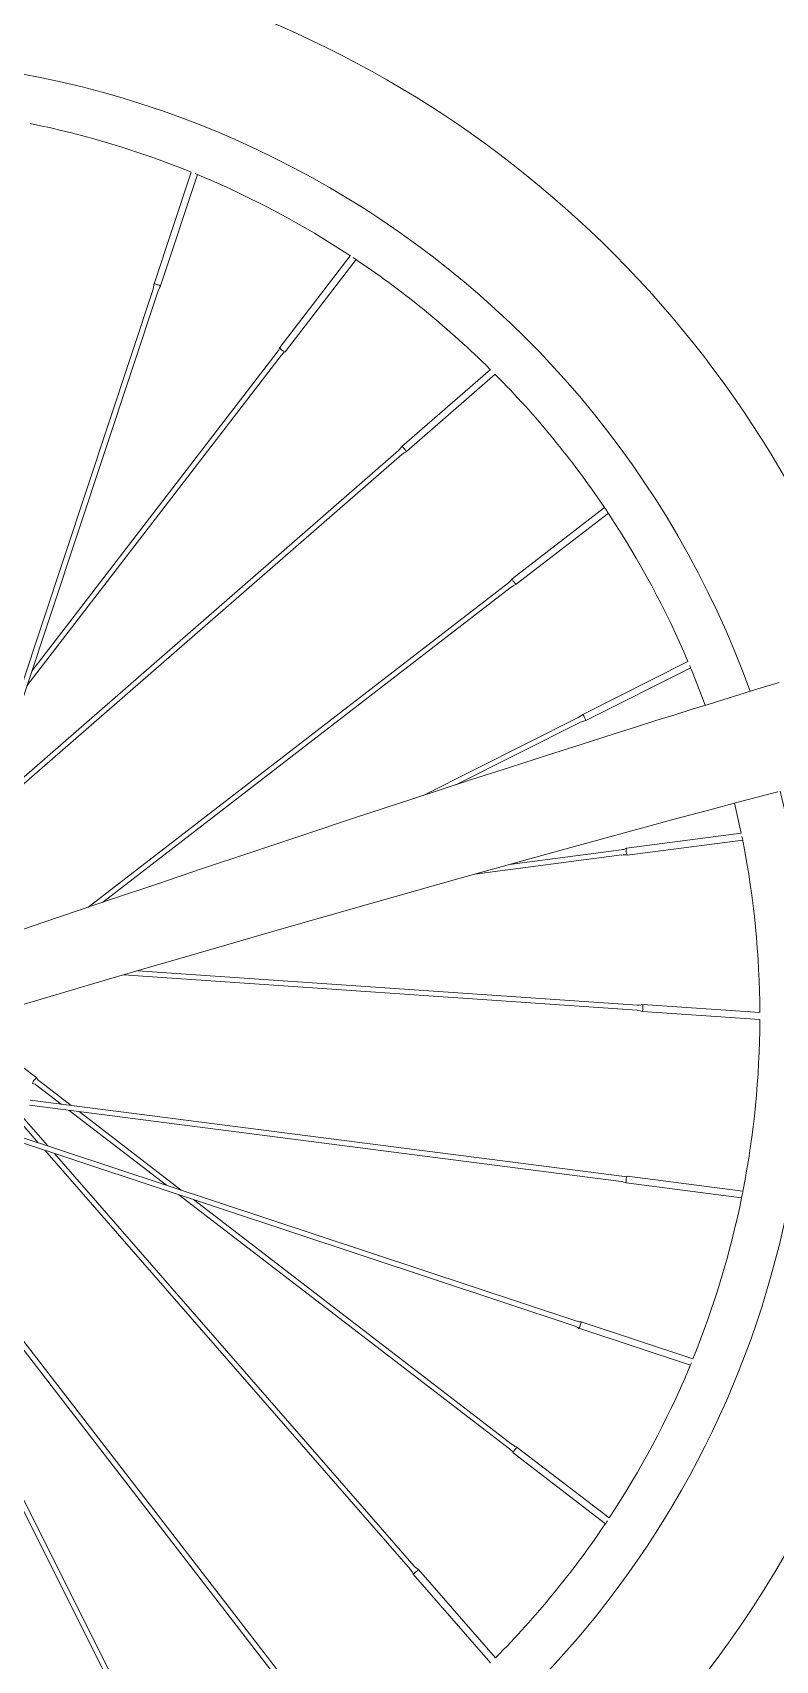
# Model space of a CAD drawing. Header units: millimetres. Extents: x -676 to 3203, y 230 to 2977.
# Drawn here: x -299 to -77.6, y 2108.8 to 2594.3 of the extents above; entities that cross this region are included whole.
import ezdxf

# ---------------------------------------------------------------- set-up
doc = ezdxf.new("R2010")
doc.units = ezdxf.units.MM
doc.layers.add('ZANO_R', color=7, linetype='Continuous', lineweight=0)

msp = doc.modelspace()

# ---------------------------------------------------------------- linework, layer by layer
at = {"layer": 'ZANO_R', "color": 253}
for p, q in [((-251.78, 2552.66), (-262.83, 2519.34)), ((-260.91, 2518.7), (-249.88, 2551.92)), ((-204.33, 2527.69), (-225.38, 2500.32)), ((-223.77, 2499.08), (-202.61, 2526.59)), ((-263.09, 2517.76), (-318.83, 2349.75)), ((-317.38, 2349.27), (-261.65, 2517.28)), ((-300.74, 2399.42), (-224.92, 2497.99)), ((-226.13, 2498.92), (-299.28, 2403.82)), ((-162.59, 2493.79), (-188.94, 2470.82)), ((-187.61, 2469.29), (-161.15, 2492.35)), ((-313.98, 2359.5), (-188.97, 2468.44)), ((-189.97, 2469.59), (-313.04, 2362.34)), ((-128.55, 2452.6), (-156.09, 2431.35)), ((-154.85, 2429.74), (-127.42, 2450.91)), ((-157.18, 2430.18), (-282.61, 2333.36)), ((-278.16, 2334.88), (-156.24, 2428.98)), ((-103.69, 2406.67), (-135.07, 2390.93)), ((-134.16, 2389.11), (-102.87, 2404.81)), ((-136.37, 2389.99), (-182.65, 2366.77)), ((-172.91, 2369.95), (-135.69, 2388.63)), ((-87.8, 2355.46), (-122.03, 2350.99)), ((-123.56, 2350.54), (-156.86, 2346.19)), ((-121.77, 2348.98), (-87.36, 2353.47)), ((-167.25, 2343.3), (-123.36, 2349.03)), ((-271.98, 2313.23), (-118.83, 2302.71)), ((-118.72, 2304.23), (-267.75, 2314.47)), ((-117.26, 2302.34), (-82.25, 2299.94)), ((-82.25, 2301.98), (-117.13, 2304.37)), ((-297.81, 2282.52), (-302.25, 2285.93)), ((-297.65, 2280.15), (-290.56, 2274.69)), ((-287.55, 2274.31), (-296.72, 2281.36)), ((-300, 2274.37), (-123.6, 2251.66)), ((-123.4, 2253.17), (-299.8, 2275.89)), ((-288.16, 2272.85), (-259.12, 2250.51)), ((-254.72, 2249.06), (-285.16, 2272.46)), ((-302.79, 2269.45), (-297.34, 2263.19)), ((-294.5, 2262.25), (-301.64, 2270.45)), ((-305.6, 2264.33), (-137.59, 2208.59)), ((-137.11, 2210.04), (-305.12, 2265.78)), ((-295.37, 2260.93), (-186.43, 2135.92)), ((-185.28, 2136.92), (-292.53, 2259.99)), ((-87.31, 2248.78), (-121.81, 2253.22)), ((-122.07, 2251.21), (-87.7, 2246.78)), ((-334.57, 2243.99), (-225.89, 2103.19)), ((-224.69, 2104.13), (-333.36, 2244.92)), ((-255.45, 2247.69), (-156.88, 2171.87)), ((-155.95, 2173.08), (-251.05, 2246.23)), ((-345.63, 2240.85), (-266.24, 2082.64)), ((-264.88, 2083.32), (-344.27, 2241.53)), ((-102.21, 2198.73), (-135.53, 2209.78)), ((-136.17, 2207.86), (-102.95, 2196.83)), ((-155.79, 2170.72), (-128.28, 2149.56)), ((-127.18, 2151.28), (-154.55, 2172.33)), ((-185.58, 2134.55), (-162.52, 2108.1)), ((-161.08, 2109.54), (-184.04, 2135.89))]:
    msp.add_line(p, q, dxfattribs=at)
at = {"layer": 'ZANO_R', "color": 253, "flags": 128}
for points in [[(-262.87, 2519.33), (-262.86, 2518.83), (-263.1, 2517.76)], [(-261.64, 2517.27), (-261.13, 2518.37), (-260.88, 2518.68)], [(-162.74, 2493.92), (-162.7, 2493.89), (-162.59, 2493.79)], [(-161.15, 2492.35), (-161.04, 2492.24), (-160.96, 2492.14), (-160.96, 2492.14)], [(-188.94, 2470.82), (-189.65, 2469.9), (-189.99, 2469.62)], [(-188.94, 2470.82), (-188.87, 2470.78), (-188.71, 2470.63), (-188.49, 2470.39), (-188.23, 2470.1), (-187.98, 2469.8), (-187.77, 2469.54), (-187.64, 2469.37), (-187.61, 2469.29), (-187.61, 2469.29)], [(-188.94, 2468.41), (-188.24, 2468.97), (-187.6, 2469.26)], [(-128.76, 2452.9), (-128.73, 2452.87), (-128.62, 2452.72), (-128.44, 2452.47), (-128.21, 2452.16), (-127.97, 2451.81), (-127.75, 2451.46), (-127.56, 2451.16), (-127.43, 2450.93), (-127.36, 2450.81), (-127.36, 2450.81)], [(-156.11, 2431.35), (-156.64, 2430.66), (-157.2, 2430.21)], [(-156.22, 2428.95), (-155.82, 2429.27), (-154.85, 2429.72)], [(-102.47, 2403.72), (-100.13, 2397.82), (-98.59, 2393.66)], [(-76.52, 2400.44), (-82.84, 2398.51), (-88.26, 2396.85), (-93.27, 2395.3), (-97.67, 2393.93), (-102.45, 2392.45), (-107.65, 2390.82), (-113.25, 2389.06), (-119.28, 2387.17), (-125.71, 2385.13), (-135.24, 2382.1), (-145.55, 2378.8), (-156.63, 2375.23), (-168.49, 2371.39), (-186.03, 2365.66), (-202.78, 2360.15), (-218.76, 2354.85), (-233.95, 2349.77), (-248.37, 2344.94), (-262.02, 2340.34), (-275.18, 2335.89), (-295.69, 2328.93), (-316.52, 2321.83)], [(-135.1, 2390.94), (-135.45, 2390.58), (-136.38, 2390)], [(-135.69, 2388.62), (-134.55, 2389.04), (-134.16, 2389.08)], [(-350.65, 2290.05), (-342.98, 2292.32), (-336.4, 2294.26), (-330.89, 2295.89), (-326.47, 2297.2), (-323.14, 2298.18), (-320.57, 2298.94), (-317.92, 2299.72), (-315.15, 2300.54), (-305.6, 2303.36), (-294.78, 2306.54), (-280.82, 2310.64), (-266.57, 2314.81), (-252.04, 2319.05), (-225.4, 2326.77), (-198.23, 2334.55), (-171.56, 2342.1), (-143.67, 2349.86), (-116.42, 2357.32), (-107.75, 2359.66), (-98.3, 2362.2), (-88.03, 2364.94), (-76.94, 2367.87)], [(-89.8, 2364.46), (-89.08, 2361.36), (-87.8, 2355.46)], [(-87.58, 2354.54), (-87.51, 2354.23), (-87.43, 2353.82), (-87.35, 2353.41), (-87.3, 2353.06), (-87.26, 2352.81), (-87.24, 2352.68), (-87.24, 2352.69)], [(-118.83, 2302.67), (-117.94, 2302.56), (-117.28, 2302.32)], [(-117.13, 2304.37), (-118.28, 2304.22), (-118.72, 2304.26)], [(-117.13, 2304.37), (-117.11, 2304.29), (-117.11, 2304.07), (-117.12, 2303.74), (-117.14, 2303.35), (-117.17, 2302.97), (-117.2, 2302.64), (-117.24, 2302.42), (-117.26, 2302.34), (-117.27, 2302.34)], [(-82.27, 2302.16), (-82.27, 2302.17), (-82.26, 2302.03), (-82.26, 2301.98)], [(-298.55, 2281.8), (-298.3, 2282.1), (-298.08, 2282.35), (-297.9, 2282.49), (-297.81, 2282.52), (-297.8, 2282.51)], [(-121.82, 2253.25), (-122.68, 2253.13), (-123.4, 2253.21)], [(-123.6, 2251.63), (-123.09, 2251.57), (-122.08, 2251.2)], [(-87.24, 2249.14), (-87.24, 2249.15), (-87.25, 2249.04), (-87.29, 2248.81), (-87.34, 2248.47), (-87.41, 2248.07), (-87.5, 2247.65), (-87.58, 2247.27), (-87.66, 2246.95), (-87.71, 2246.74), (-87.74, 2246.66), (-87.73, 2246.66)], [(-135.54, 2209.82), (-136.04, 2209.81), (-137.11, 2210.05)], [(-137.6, 2208.59), (-136.5, 2208.08), (-136.19, 2207.83)], [(-102.67, 2197.53), (-102.68, 2197.5), (-102.82, 2197.13), (-102.99, 2196.74), (-103.15, 2196.37), (-103.29, 2196.06), (-103.39, 2195.85), (-103.43, 2195.77), (-103.43, 2195.77)], [(-184.05, 2135.89), (-184.97, 2136.6), (-185.25, 2136.94)], [(-186.46, 2135.89), (-185.9, 2135.19), (-185.61, 2134.55)], [(-184.04, 2135.89), (-184.09, 2135.82), (-184.24, 2135.66), (-184.48, 2135.44), (-184.77, 2135.18), (-185.07, 2134.93), (-185.33, 2134.72), (-185.5, 2134.59), (-185.58, 2134.55), (-185.58, 2134.56)], [(-160.95, 2109.68), (-160.98, 2109.66), (-161.08, 2109.54)]]:
    msp.add_lwpolyline(points, dxfattribs=at)
at = {"layer": 'ZANO_R', "color": 253}
for centre, radius, start, end in [((-353.96, 2300.91), 322.1, 94.0878, 13.6657), ((-353.96, 2300.91), 322.1, 19.4699, 77.4014), ((-353.96, 2300.91), 285.75, 19.8219, 180), ((-353.96, 2300.91), 271.7, 67.9088, 78.4832), ((-257.18, 2534.54), 18.85, 63.7159, 69.5137), ((-353.96, 2300.91), 271.7, 56.5823, 67.2359), ((-213.4, 2511.25), 18.75, 52.455, 58.2114), ((-353.96, 2300.91), 271.7, 45.266, 55.9859), ((-263.04, 2516.42), 2.92, 65.8549, 85.9099), ((-262.23, 2516.84), 2.27, 54.4404, 80.3139), ((-228.2, 2500.99), 2.89, 314.8702, 346.4185), ((-223.23, 2501.45), 2.43, 207.6715, 257.1954), ((-222.33, 2496.46), 2.98, 118.9259, 149.3617), ((-353.96, 2300.91), 271.7, 34.0161, 44.7358), ((-353.96, 2300.91), 271.7, 22.9088, 33.486), ((-154.16, 2431.86), 1.99, 195.0095, 224.857), ((-153.86, 2431.47), 1.99, 210.472, 240.3123), ((-120.16, 2397.74), 18.67, 18.689, 24.5415), ((-137.28, 2389.01), 2.92, 20.8441, 40.9224), ((-136.41, 2388.74), 2.27, 9.4314, 35.3254), ((-353.96, 2300.91), 285.75, 180, 13.5897), ((-123.55, 2353.46), 2.89, 269.8713, 301.4124), ((-119.28, 2350.33), 2.83, 166.3913, 208.4762), ((-353.96, 2300.91), 271.7, 0.264, 10.9858), ((-122.61, 2346.11), 2.98, 73.923, 104.3665), ((-353.96, 2300.91), 271.7, 349.0152, 359.7337), ((-95.2, 2300.54), 12.96, 356.043, 357.3299), ((-297.61, 2280.71), 1.45, 130.6861, 172.2649), ((-295.18, 2283.95), 2.99, 208.827, 239.3508), ((-299.72, 2278.09), 2.89, 44.8653, 76.308), ((-120.09, 2252.23), 1.99, 150.0069, 179.8605), ((-120.15, 2251.73), 1.99, 165.4707, 195.3137), ((-353.96, 2300.91), 271.7, 337.9088, 348.4833), ((-138.45, 2209.99), 2.92, 335.8357, 355.9308), ((-138.02, 2209.18), 2.27, 324.432, 350.3226), ((-353.96, 2300.91), 271.7, 326.5823, 337.2346), ((-158.41, 2169.29), 2.98, 28.9177, 59.3715), ((-153.88, 2175.15), 2.89, 224.8713, 256.4153), ((-153.08, 2169.91), 2.83, 121.3924, 163.4755), ((-353.96, 2300.91), 271.7, 315.2655, 325.9858), ((-143.43, 2160.22), 18.53, 322.4194, 328.2468)]:
    msp.add_arc(centre, radius, start, end, dxfattribs=at)

doc.saveas('drawing.dxf')
